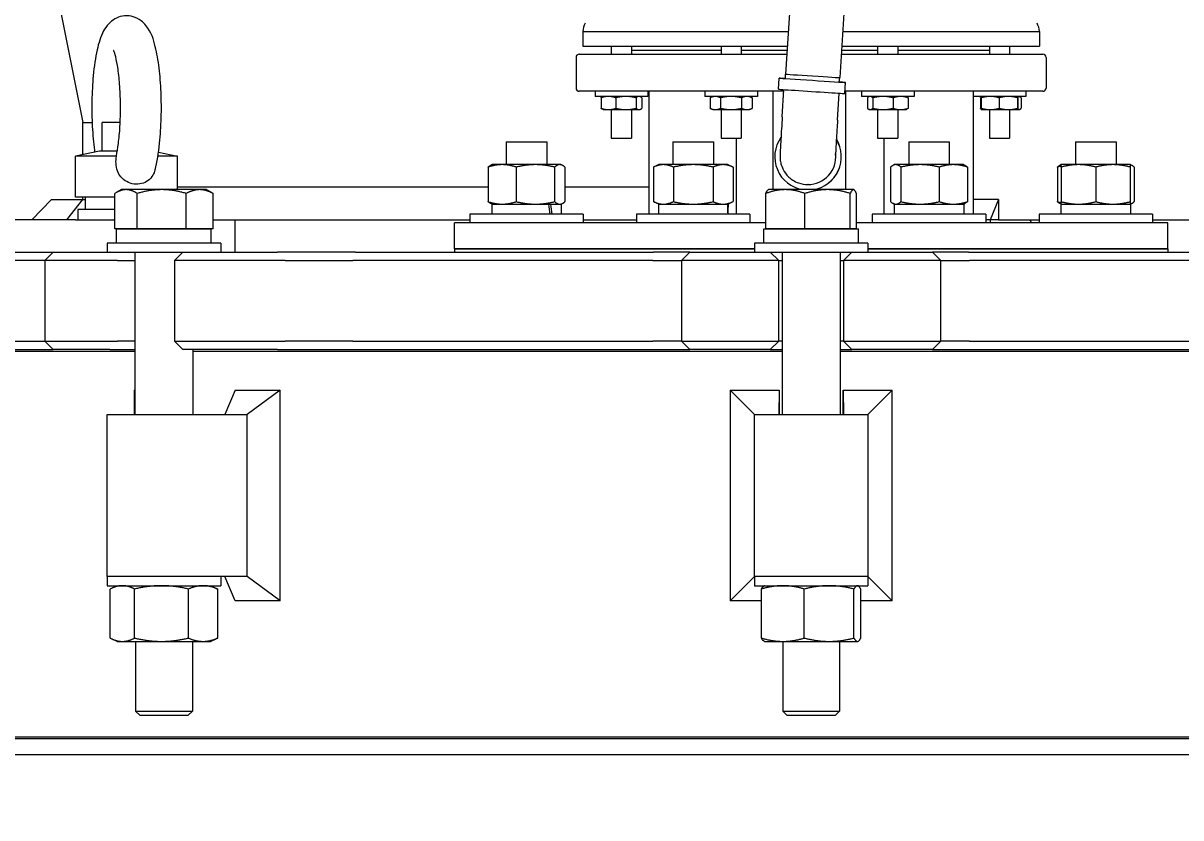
# Model space of a CAD drawing. Header units: inches. Extents: x 19 to 503, y 7 to 322.
# Drawn here: x 84.17 to 102.02, y 133.48 to 145.73 of the extents above; entities that cross this region are included whole.
import ezdxf

# ---------------------------------------------------------------- set-up
doc = ezdxf.new("R2010")
doc.units = ezdxf.units.IN
doc.header["$LTSCALE"] = 15
doc.header["$MEASUREMENT"] = 0
doc.layers.add('Dimension (ANSI)', color=7, linetype='Continuous', lineweight=25)
doc.layers.add('Visible (ANSI)', color=7, linetype='Continuous', lineweight=50)
doc.styles.add('MEMCOR Medium', font='arial.ttf')
doc.dimstyles.new('Default (ANSI)', dxfattribs={"dimscale": 15, "dimtxt": 0.15, "dimasz": 0.098425, "dimexe": 0.125, "dimexo": 0.0625, "dimgap": 0.031496, "dimtad": 0, "dimtih": 1, "dimtoh": 1, "dimdec": 4, "dimrnd": 1e-08, "dimzin": 3, "dimdsep": 46, "dimlunit": 5, "dimtxsty": 'MEMCOR Medium', "dimcen": 0.09, "dimdle": 0.393701, "dimclrd": 256, "dimclre": 256, "dimclrt": 256, "dimadec": 0, "dimazin": 1, "dimtfac": 0.8, "dimtofl": 0, "dimtmove": 0, "dimatfit": 3, "dimfxl": 1, "dimfrac": 1, "dimtolj": 1, "dimtzin": 4, "dimlwd": -1, "dimlwe": -1, "dimarcsym": 0})

# ---------------------------------------------------------------- blocks, each defined once
blk = doc.blocks.new('*D20')
at = {"layer": 'Defpoints', "color": 0, "transparency": 16777216}
for p in [(72.82, 140.83), (119.816, 140.83), (119.816, 130.437)]:
    blk.add_point(p, dxfattribs=at)
at = {"layer": 'Dimension (ANSI)', "transparency": 16777216}
for p, q in [((72.82, 139.893), (72.82, 128.562)), ((119.816, 139.893), (119.816, 128.562)), ((74.297, 130.437), (118.339, 130.437)), ((119.816, 130.437), (121.292, 130.437))]:
    blk.add_line(p, q, dxfattribs=at)
for points in [[(74.297, 130.683), (74.297, 130.191), (72.82, 130.437)], [(118.339, 130.683), (118.339, 130.191), (119.816, 130.437)]]:
    blk.add_solid(points, dxfattribs=at)
at = {"layer": 'Dimension (ANSI)', "transparency": 16777216, "char_height": 2.25, "attachment_point": 5, "style": 'MEMCOR Medium'}
for s, insert in [('\\A1; 47 in', (130.291, 132.035)), ('\\A1;[1193.7 mm]', (130.291, 128.522))]:
    blk.add_mtext(s, dxfattribs=dict(at, insert=insert))
blk = doc.blocks.new('*D21')
at = {"layer": 'Defpoints', "color": 0, "transparency": 16777216}
for p in [(31.906, 150.965), (95.743, 150.965), (76.012, 46.193)]:
    blk.add_point(p, dxfattribs=at)
at = {"layer": 'Dimension (ANSI)', "transparency": 16777216}
for p, q in [((94.806, 150.965), (30.031, 150.965)), ((31.906, 149.489), (31.906, 114.528)), ((31.906, 47.67), (31.906, 106.077)), ((75.074, 46.193), (30.031, 46.193))]:
    blk.add_line(p, q, dxfattribs=at)
for points in [[(31.66, 149.489), (32.152, 149.489), (31.906, 150.965)], [(31.66, 47.67), (32.152, 47.67), (31.906, 46.193)]]:
    blk.add_solid(points, dxfattribs=at)
at = {"layer": 'Dimension (ANSI)', "transparency": 16777216, "char_height": 2.25, "attachment_point": 5, "style": 'MEMCOR Medium'}
for s, insert in [('\\A1; 104{\\H0.8x;\\S3#4;} in', (31.906, 112.614)), ('\\A1;[2661.2 mm]', (31.906, 108.388))]:
    blk.add_mtext(s, dxfattribs=dict(at, insert=insert))

msp = doc.modelspace()

# ---------------------------------------------------------------- linework, layer by layer
at = {"layer": 'Visible (ANSI)', "linetype": 'Continuous', "lineweight": 18}
for p, q in [((96.1085, 147.838651), (95.923205, 144.943788)), ((96.944093, 147.785166), (96.758798, 144.890303)), ((84.586078, 146.700384), (85.087491, 144.200384)), ((92.798048, 145.603582), (95.965437, 145.603582)), ((92.798048, 145.603582), (92.798048, 145.375384)), ((96.804454, 145.603582), (99.838048, 145.603582)), ((99.838048, 145.603582), (99.838048, 145.375384)), ((92.798048, 145.375384), (95.95083, 145.375384)), ((93.236533, 145.375384), (93.236533, 145.250384)), ((93.549033, 145.375384), (93.549033, 145.250384)), ((93.549033, 145.314563), (94.929041, 145.314563)), ((94.929041, 145.375384), (94.929041, 145.250384)), ((95.241541, 145.375384), (95.241541, 145.250384)), ((95.241541, 145.314563), (95.946937, 145.314563)), ((96.785954, 145.314563), (97.343682, 145.314563)), ((96.789847, 145.375384), (99.838048, 145.375384)), ((97.343682, 145.375384), (97.343682, 145.250384)), ((97.656182, 145.375384), (97.656182, 145.250384)), ((97.656182, 145.314563), (99.065991, 145.314563)), ((99.065991, 145.375384), (99.065991, 145.250384)), ((99.378491, 145.375384), (99.378491, 145.250384)), ((92.693048, 145.200384), (92.693048, 144.730384)), ((92.743048, 145.250384), (95.942829, 145.250384)), ((96.781846, 145.250384), (99.893048, 145.250384)), ((99.943048, 145.200384), (99.943048, 144.730384)), ((95.920978, 144.875681), (95.923205, 144.943788)), ((95.814184, 144.711301), (95.825099, 144.881818)), ((96.752323, 144.822468), (96.758798, 144.890303)), ((96.837288, 144.645814), (96.848202, 144.816331)), ((95.897813, 144.680384), (92.743048, 144.680384)), ((92.986783, 144.680384), (92.986783, 144.600384)), ((93.798783, 144.600384), (92.986783, 144.600384)), ((93.111283, 144.600384), (93.100659, 144.59543)), ((93.674283, 144.600384), (93.684908, 144.59543)), ((93.798783, 144.680384), (93.798783, 144.600384)), ((93.818048, 144.680384), (93.818048, 142.784384)), ((94.679291, 144.680384), (94.679291, 144.600384)), ((95.491291, 144.600384), (94.679291, 144.600384)), ((94.803791, 144.600384), (94.76186, 144.580831)), ((95.366791, 144.600384), (95.408722, 144.580831)), ((95.491291, 144.680384), (95.491291, 144.600384)), ((95.72901, 144.680384), (95.72901, 143.164013)), ((95.872635, 144.287015), (95.899433, 144.705686)), ((96.725221, 144.232443), (96.752019, 144.651113)), ((99.893048, 144.680384), (96.8395, 144.680384)), ((96.848968, 144.680384), (96.848968, 143.164013)), ((97.093932, 144.680384), (97.093932, 144.600384)), ((97.905932, 144.600384), (97.093932, 144.600384)), ((97.218432, 144.600384), (97.209171, 144.596065)), ((97.781432, 144.600384), (97.790693, 144.596065)), ((97.905932, 144.680384), (97.905932, 144.600384)), ((98.816241, 144.680384), (98.816241, 144.600384)), ((99.628241, 144.600384), (98.816241, 144.600384)), ((98.818048, 144.600384), (98.818048, 142.784384)), ((98.940741, 144.600384), (98.94073, 144.600379)), ((99.503741, 144.600384), (99.503752, 144.600379)), ((99.524813, 144.600384), (99.535438, 144.59543)), ((99.628241, 144.680384), (99.628241, 144.600384)), ((93.078088, 144.580077), (93.078088, 144.417691)), ((93.305918, 144.580077), (93.305918, 144.417691)), ((93.620612, 144.580077), (93.620612, 144.417691)), ((93.707478, 144.580077), (93.707478, 144.417691)), ((94.760256, 144.580077), (94.760256, 144.417691)), ((94.803791, 144.397384), (94.76186, 144.416937)), ((94.920317, 144.580077), (94.920317, 144.417691)), ((95.245353, 144.580077), (95.245353, 144.417691)), ((95.366791, 144.397384), (95.408722, 144.416937)), ((95.410327, 144.580077), (95.410327, 144.417691)), ((97.186706, 144.580077), (97.186706, 144.417691)), ((97.268091, 144.580077), (97.268091, 144.417691)), ((97.581318, 144.580077), (97.581318, 144.417691)), ((97.813158, 144.580077), (97.813158, 144.417691)), ((98.928619, 144.580077), (98.928619, 144.417691)), ((98.939333, 144.580077), (98.939333, 144.417691)), ((99.219404, 144.580077), (99.219404, 144.417691)), ((99.502312, 144.580077), (99.502312, 144.417691)), ((99.505149, 144.580077), (99.505149, 144.417691)), ((99.558008, 144.580077), (99.558008, 144.417691)), ((93.111283, 144.397384), (93.100659, 144.402338)), ((93.111283, 144.397384), (93.192003, 144.397384)), ((93.192003, 144.397384), (93.463265, 144.397384)), ((93.236533, 144.397384), (93.236533, 143.959524)), ((93.463265, 144.397384), (93.664045, 144.397384)), ((93.549033, 144.397384), (93.549033, 143.959524)), ((93.664045, 144.397384), (93.674283, 144.397384)), ((93.674283, 144.397384), (93.684908, 144.402338)), ((94.803791, 144.397384), (94.840286, 144.397384)), ((94.840286, 144.397384), (95.082835, 144.397384)), ((94.929041, 144.397384), (94.929041, 143.959524)), ((95.082835, 144.397384), (95.32784, 144.397384)), ((95.241541, 144.397384), (95.241541, 143.959524)), ((95.32784, 144.397384), (95.366791, 144.397384)), ((97.218432, 144.397384), (97.209171, 144.401703)), ((97.218432, 144.397384), (97.227398, 144.397384)), ((97.227398, 144.397384), (97.424704, 144.397384)), ((97.343682, 144.397384), (97.343682, 143.959524)), ((97.424704, 144.397384), (97.697238, 144.397384)), ((97.656182, 144.397384), (97.656182, 143.959524)), ((97.697238, 144.397384), (97.781432, 144.397384)), ((97.781432, 144.397384), (97.790693, 144.401703)), ((98.940741, 144.397384), (98.94073, 144.397389)), ((98.940741, 144.397384), (99.079369, 144.397384)), ((99.065991, 144.397384), (99.065991, 143.959524)), ((99.079369, 144.397384), (99.360858, 144.397384)), ((99.360858, 144.397384), (99.50373, 144.397384)), ((99.378491, 144.397384), (99.378491, 143.959524)), ((99.50373, 144.397384), (99.503741, 144.397384)), ((99.503741, 144.397384), (99.503752, 144.397389)), ((99.503741, 144.397384), (99.514575, 144.397384)), ((99.514575, 144.397384), (99.524813, 144.397384)), ((99.524813, 144.397384), (99.535438, 144.402338)), ((85.087491, 144.200384), (85.231725, 144.200384)), ((85.087491, 143.702015), (85.087491, 144.200384)), ((85.664493, 144.200384), (85.388348, 144.200384)), ((85.388348, 143.757389), (85.388348, 144.200384)), ((91.617173, 143.900384), (92.242173, 143.900384)), ((91.617173, 143.900384), (91.617173, 143.549384)), ((92.242173, 143.900384), (92.242173, 143.549384)), ((93.236533, 143.959524), (93.549033, 143.959524)), ((94.187848, 143.900384), (94.812848, 143.900384)), ((94.187848, 143.900384), (94.187848, 143.549384)), ((94.812848, 143.900384), (94.812848, 143.549384)), ((94.929041, 143.959524), (95.241541, 143.959524)), ((95.160454, 143.959524), (95.160454, 142.784384)), ((97.343682, 143.959524), (97.656182, 143.959524)), ((97.436794, 143.959524), (97.436794, 142.784384)), ((97.823308, 143.900384), (98.448308, 143.900384)), ((97.823308, 143.900384), (97.823308, 143.549384)), ((98.448308, 143.900384), (98.448308, 143.549384)), ((99.065991, 143.959524), (99.378491, 143.959524)), ((100.393948, 143.900384), (101.018948, 143.900384)), ((100.393948, 143.900384), (100.393948, 143.549384)), ((101.018948, 143.900384), (101.018948, 143.549384)), ((85.348005, 143.757389), (84.975947, 143.678305)), ((85.61996, 143.757389), (85.348005, 143.757389)), ((86.255069, 143.741154), (86.55075, 143.678305)), ((85.605921, 143.678305), (84.975947, 143.678305)), ((84.975947, 143.048384), (84.975947, 143.678305)), ((86.55075, 143.678305), (86.245439, 143.678305)), ((86.55075, 143.164013), (86.55075, 143.678305)), ((91.398673, 143.549384), (91.379941, 143.540649)), ((91.554199, 143.549384), (91.398673, 143.549384)), ((92.067106, 143.549384), (91.554199, 143.549384)), ((92.442579, 143.549384), (92.067106, 143.549384)), ((92.460673, 143.549384), (92.442579, 143.549384)), ((92.460673, 143.549384), (92.479404, 143.540649)), ((93.969348, 143.549384), (93.887202, 143.511079)), ((94.040489, 143.549384), (93.969348, 143.549384)), ((94.500348, 143.549384), (94.040489, 143.549384)), ((94.960208, 143.549384), (94.500348, 143.549384)), ((95.031348, 143.549384), (94.960208, 143.549384)), ((95.031348, 143.549384), (95.113494, 143.511079)), ((97.604808, 143.549384), (97.586076, 143.540649)), ((97.622901, 143.549384), (97.604808, 143.549384)), ((97.998375, 143.549384), (97.622901, 143.549384)), ((98.511281, 143.549384), (97.998375, 143.549384)), ((98.666808, 143.549384), (98.511281, 143.549384)), ((98.666808, 143.549384), (98.685539, 143.540649)), ((100.175424, 143.549384), (100.156692, 143.540649)), ((100.175448, 143.549384), (100.175424, 143.549384)), ((100.440948, 143.549384), (100.175448, 143.549384)), ((100.971948, 143.549384), (100.440948, 143.549384)), ((101.237448, 143.549384), (100.971948, 143.549384)), ((101.237448, 143.549373), (101.256155, 143.540649)), ((91.337419, 143.511079), (91.337419, 142.978689)), ((91.770979, 143.511079), (91.770979, 142.978689)), ((92.363232, 143.511079), (92.363232, 142.978689)), ((92.521926, 143.511079), (92.521926, 142.978689)), ((93.887202, 143.511079), (93.887202, 142.978689)), ((94.193775, 143.511079), (94.193775, 142.978689)), ((94.806921, 143.511079), (94.806921, 142.978689)), ((95.113494, 143.511079), (95.113494, 142.978689)), ((97.543554, 143.511079), (97.543554, 142.978689)), ((97.702248, 143.511079), (97.702248, 142.978689)), ((98.294501, 143.511079), (98.294501, 142.978689)), ((98.728061, 143.511079), (98.728061, 142.978689)), ((100.11417, 143.511079), (100.11417, 142.978689)), ((100.175448, 143.511079), (100.175448, 142.978689)), ((100.706448, 143.511079), (100.706448, 142.978689)), ((101.237448, 143.511079), (101.237448, 142.978689)), ((101.298677, 143.511079), (101.298677, 142.978689)), ((85.683579, 143.164013), (85.603343, 143.117688)), ((85.755071, 143.164013), (85.683579, 143.164013)), ((86.30523, 143.164013), (85.755071, 143.164013)), ((86.889738, 143.164013), (86.30523, 143.164013)), ((91.337419, 143.200384), (86.55075, 143.200384)), ((86.995579, 143.164013), (86.889738, 143.164013)), ((86.995579, 143.164013), (87.075816, 143.117688)), ((93.818048, 143.200384), (92.521926, 143.200384)), ((95.662048, 143.164013), (95.656706, 143.160929)), ((95.920637, 143.164013), (95.662048, 143.164013)), ((96.571338, 143.164013), (95.920637, 143.164013)), ((96.270021, 143.243219), (96.266358, 143.243219)), ((96.96875, 143.164013), (96.571338, 143.164013)), ((96.974048, 143.164013), (96.96875, 143.164013)), ((96.974048, 143.164013), (96.97939, 143.160929)), ((84.299985, 142.700384), (84.606135, 143.012884)), ((84.606135, 143.012884), (85.087491, 143.012884)), ((84.844017, 142.700384), (85.087491, 143.012884)), ((85.583135, 143.048384), (84.975947, 143.048384)), ((85.087491, 143.012884), (85.087491, 143.048384)), ((85.087491, 143.012884), (85.130848, 143.012884)), ((85.130848, 142.860384), (85.130848, 143.048384)), ((85.583135, 142.560013), (85.583135, 143.105422)), ((85.927008, 142.560013), (85.927008, 143.105422)), ((86.683453, 142.560013), (86.683453, 143.105422)), ((87.096024, 142.560013), (87.096024, 143.105422)), ((93.969348, 142.940384), (93.887202, 142.978689)), ((95.031348, 142.940384), (95.113494, 142.978689)), ((95.619306, 142.560013), (95.619306, 143.105422)), ((96.221967, 142.560013), (96.221967, 143.105422)), ((96.920709, 142.560013), (96.920709, 143.105422)), ((97.01679, 142.560013), (97.01679, 143.105422)), ((99.205873, 143.012884), (98.818048, 143.012884)), ((99.205873, 143.012884), (99.076629, 142.700384)), ((99.205873, 143.012884), (99.205873, 142.700384)), ((85.583135, 142.860384), (85.013348, 142.860384)), ((85.013348, 142.860384), (85.013348, 142.700384)), ((91.398673, 142.940384), (91.379941, 142.949119)), ((91.393173, 142.940384), (92.274338, 142.940384)), ((91.393173, 142.940384), (91.393173, 142.784384)), ((92.274338, 142.940384), (92.299442, 142.940384)), ((92.299442, 142.940384), (92.303332, 142.940384)), ((92.303332, 142.940384), (92.466173, 142.940384)), ((92.460673, 142.940384), (92.479404, 142.949119)), ((92.466173, 142.940384), (92.466173, 142.784384)), ((93.963848, 142.940384), (95.034785, 142.940384)), ((93.963848, 142.940384), (93.963848, 142.784384)), ((95.034785, 142.940384), (95.036788, 142.940384)), ((95.036788, 142.940384), (95.036848, 142.940384)), ((95.036848, 142.940384), (95.036848, 142.894974)), ((97.604808, 142.940384), (97.586076, 142.949119)), ((97.599308, 142.940384), (98.672308, 142.940384)), ((97.599308, 142.940384), (97.599308, 142.784384)), ((98.666808, 142.940384), (98.685539, 142.949119)), ((98.672308, 142.940384), (98.672308, 142.784384)), ((100.175424, 142.940384), (100.156692, 142.949119)), ((100.169948, 142.940384), (101.242948, 142.940384)), ((100.169948, 142.940384), (100.169948, 142.784384)), ((101.237448, 142.940396), (101.256155, 142.949119)), ((101.242948, 142.940384), (101.242948, 142.784384)), ((84.974482, 142.700384), (83.871375, 142.700384)), ((84.974482, 142.700384), (85.564605, 142.700384)), ((85.583135, 142.700384), (85.564605, 142.700384)), ((87.096024, 142.700384), (87.433843, 142.700384)), ((87.433843, 142.700384), (91.054673, 142.700384)), ((87.433843, 142.700384), (87.433843, 142.200384)), ((91.054673, 142.650384), (90.818048, 142.650384)), ((90.818048, 142.250384), (90.818048, 142.650384)), ((92.804673, 142.784384), (91.054673, 142.784384)), ((91.054673, 142.784384), (91.054673, 142.650384)), ((91.441857, 142.650384), (91.054673, 142.650384)), ((93.773952, 142.650384), (91.441857, 142.650384)), ((92.804673, 142.784384), (92.804673, 142.650384)), ((92.804673, 142.700384), (93.625348, 142.700384)), ((95.375348, 142.784384), (93.625348, 142.784384)), ((93.625348, 142.784384), (93.625348, 142.650384)), ((94.669055, 142.650384), (93.773952, 142.650384)), ((95.619306, 142.650384), (94.669055, 142.650384)), ((95.375348, 142.784384), (95.375348, 142.650384)), ((97.967113, 142.650384), (97.01679, 142.650384)), ((99.010808, 142.784384), (97.260808, 142.784384)), ((97.260808, 142.784384), (97.260808, 142.650384)), ((98.86221, 142.650384), (97.967113, 142.650384)), ((101.194274, 142.650384), (98.86221, 142.650384)), ((99.010808, 142.784384), (99.010808, 142.650384)), ((99.076629, 142.700384), (99.010808, 142.700384)), ((99.076629, 142.700384), (99.010808, 142.700384)), ((99.205873, 142.700384), (99.076629, 142.700384)), ((99.076629, 142.700384), (99.076629, 142.650384)), ((99.205873, 142.700384), (99.076629, 142.700384)), ((99.205873, 142.700384), (99.831448, 142.700384)), ((99.714578, 142.650384), (99.693899, 142.700384)), ((101.581448, 142.784384), (99.831448, 142.784384)), ((99.831448, 142.784384), (99.831448, 142.650384)), ((101.581448, 142.650384), (101.194274, 142.650384)), ((101.581448, 142.784384), (101.581448, 142.650384)), ((101.581448, 142.700384), (102.218893, 142.700384)), ((101.818048, 142.650384), (101.581448, 142.650384)), ((101.818048, 142.250384), (101.818048, 142.650384)), ((85.755071, 142.560013), (85.583135, 142.560013)), ((85.610079, 142.560009), (87.069079, 142.560009)), ((85.610079, 142.341009), (85.610079, 142.560009)), ((85.683579, 142.560013), (85.683579, 142.560009)), ((85.927008, 142.560013), (85.755071, 142.560013)), ((86.30523, 142.560013), (85.927008, 142.560013)), ((86.683453, 142.560013), (86.30523, 142.560013)), ((86.889738, 142.560013), (86.683453, 142.560013)), ((87.096024, 142.560013), (86.889738, 142.560013)), ((86.995579, 142.560013), (86.995579, 142.560009)), ((87.069079, 142.341009), (87.069079, 142.560009)), ((95.588548, 142.560009), (97.047548, 142.560009)), ((95.588548, 142.341009), (95.588548, 142.560009)), ((95.920637, 142.560013), (95.619306, 142.560013)), ((95.662048, 142.560013), (95.662048, 142.560009)), ((96.221967, 142.560013), (95.920637, 142.560013)), ((96.571338, 142.560013), (96.221967, 142.560013)), ((96.920709, 142.560013), (96.571338, 142.560013)), ((96.96875, 142.560013), (96.920709, 142.560013)), ((97.01679, 142.560013), (96.96875, 142.560013)), ((96.974048, 142.560013), (96.974048, 142.560009)), ((97.047548, 142.341009), (97.047548, 142.560009)), ((87.214579, 142.341009), (85.464579, 142.341009)), ((85.464579, 142.341009), (85.464579, 142.200384)), ((87.214579, 142.341009), (87.214579, 142.200384)), ((97.193048, 142.341009), (95.443048, 142.341009)), ((95.443048, 142.341009), (95.443048, 142.200384)), ((97.193048, 142.341009), (97.193048, 142.200384)), ((81.232624, 142.200384), (84.633649, 142.200384)), ((84.633649, 142.200384), (84.503649, 142.070384)), ((84.633649, 142.200384), (85.092257, 142.200384)), ((85.092257, 142.200384), (85.343683, 142.200384)), ((85.343683, 142.200384), (85.507272, 142.200384)), ((85.508503, 142.200384), (85.507272, 142.200384)), ((85.508503, 142.200384), (86.630609, 142.200384)), ((85.892079, 142.200384), (85.892079, 139.700384)), ((86.630609, 142.200384), (86.500609, 142.070384)), ((86.630609, 142.200384), (86.702002, 142.200384)), ((86.702002, 142.200384), (86.962742, 142.200384)), ((86.962742, 142.200384), (88.089429, 142.200384)), ((88.519249, 142.200384), (88.089429, 142.200384)), ((89.293935, 142.200384), (88.519249, 142.200384)), ((89.293935, 142.200384), (93.889639, 142.200384)), ((95.443048, 142.250384), (90.818048, 142.250384)), ((90.818048, 142.250384), (95.443048, 142.250384)), ((90.818048, 142.250384), (90.818048, 142.200384)), ((94.448048, 142.200384), (93.889639, 142.200384)), ((94.318048, 142.070384), (94.448048, 142.200384)), ((94.448048, 142.200384), (95.280007, 142.200384)), ((95.280007, 142.200384), (95.564238, 142.200384)), ((95.564238, 142.200384), (95.688048, 142.200384)), ((95.818048, 142.070384), (95.688048, 142.200384)), ((95.688048, 142.200384), (96.948048, 142.200384)), ((95.870548, 142.200384), (95.870548, 139.700384)), ((96.765548, 142.200384), (96.765548, 139.700384)), ((96.818048, 142.070384), (96.948048, 142.200384)), ((96.948048, 142.200384), (97.071859, 142.200384)), ((97.071859, 142.200384), (97.356089, 142.200384)), ((101.818048, 142.250384), (97.193048, 142.250384)), ((97.193048, 142.250384), (101.818048, 142.250384)), ((97.356089, 142.200384), (98.188048, 142.200384)), ((98.746457, 142.200384), (98.188048, 142.200384)), ((98.318048, 142.070384), (98.188048, 142.200384)), ((98.746457, 142.200384), (103.342162, 142.200384)), ((101.818048, 142.250384), (101.818048, 142.200384)), ((84.503649, 142.070384), (81.140855, 142.070384)), ((85.030785, 142.070384), (84.503649, 142.070384)), ((84.503649, 142.070384), (84.503649, 140.830384)), ((85.283587, 142.070384), (85.030785, 142.070384)), ((85.624398, 142.070384), (85.283587, 142.070384)), ((85.624398, 142.070384), (85.892079, 142.070384)), ((86.649344, 142.070384), (86.500609, 142.070384)), ((86.500609, 142.070384), (86.500609, 140.830384)), ((86.911513, 142.070384), (86.649344, 142.070384)), ((88.206555, 142.070384), (86.911513, 142.070384)), ((88.206555, 142.070384), (88.636375, 142.070384)), ((88.636375, 142.070384), (89.251205, 142.070384)), ((93.874866, 142.070384), (89.251205, 142.070384)), ((93.874866, 142.070384), (94.318048, 142.070384)), ((95.274323, 142.070384), (94.318048, 142.070384)), ((94.318048, 142.070384), (94.318048, 140.830384)), ((95.56011, 142.070384), (95.274323, 142.070384)), ((95.818048, 142.070384), (95.56011, 142.070384)), ((95.818048, 142.070384), (95.870548, 142.070384)), ((95.818048, 140.830384), (95.818048, 142.070384)), ((96.765548, 142.070384), (96.818048, 142.070384)), ((97.075986, 142.070384), (96.818048, 142.070384)), ((96.818048, 142.070384), (96.818048, 140.830384)), ((97.361774, 142.070384), (97.075986, 142.070384)), ((98.318048, 142.070384), (97.361774, 142.070384)), ((98.318048, 142.070384), (98.76123, 142.070384)), ((98.318048, 140.830384), (98.318048, 142.070384)), ((103.384892, 142.070384), (98.76123, 142.070384)), ((85.892079, 140.669134), (78.784968, 140.669134)), ((80.929905, 140.700384), (84.633649, 140.700384)), ((81.140855, 140.830384), (84.503649, 140.830384)), ((84.503649, 140.830384), (85.030785, 140.830384)), ((84.633649, 140.700384), (84.503649, 140.830384)), ((85.092257, 140.700384), (84.633649, 140.700384)), ((85.030785, 140.830384), (85.283587, 140.830384)), ((85.343683, 140.700384), (85.092257, 140.700384)), ((85.283587, 140.830384), (85.624398, 140.830384)), ((85.507272, 140.700384), (85.343683, 140.700384)), ((85.507272, 140.700384), (85.892079, 140.700384)), ((85.892079, 140.830384), (85.624398, 140.830384)), ((86.500609, 140.830384), (86.649344, 140.830384)), ((86.630609, 140.700384), (86.500609, 140.830384)), ((86.702002, 140.700384), (86.630609, 140.700384)), ((86.649344, 140.830384), (86.911513, 140.830384)), ((86.962742, 140.700384), (86.702002, 140.700384)), ((86.787079, 140.700384), (86.787079, 139.700384)), ((95.870548, 140.669134), (86.787079, 140.669134)), ((86.911513, 140.830384), (88.206555, 140.830384)), ((88.089429, 140.700384), (86.962742, 140.700384)), ((88.089429, 140.700384), (88.519249, 140.700384)), ((88.636375, 140.830384), (88.206555, 140.830384)), ((88.519249, 140.700384), (88.948493, 140.700384)), ((89.251205, 140.830384), (88.636375, 140.830384)), ((88.948493, 140.700384), (94.209385, 140.700384)), ((89.251205, 140.830384), (93.874866, 140.830384)), ((94.318048, 140.830384), (93.874866, 140.830384)), ((94.209385, 140.700384), (94.448048, 140.700384)), ((94.318048, 140.830384), (95.274323, 140.830384)), ((94.318048, 140.830384), (94.448048, 140.700384)), ((95.280007, 140.700384), (94.448048, 140.700384)), ((95.274323, 140.830384), (95.56011, 140.830384)), ((95.564238, 140.700384), (95.280007, 140.700384)), ((95.56011, 140.830384), (95.818048, 140.830384)), ((95.688048, 140.700384), (95.564238, 140.700384)), ((95.818048, 140.830384), (95.688048, 140.700384)), ((95.688048, 140.700384), (95.870548, 140.700384)), ((95.870548, 140.830384), (95.818048, 140.830384)), ((96.818048, 140.830384), (96.765548, 140.830384)), ((96.765548, 140.700384), (96.948048, 140.700384)), ((105.849017, 140.669134), (96.765548, 140.669134)), ((96.818048, 140.830384), (97.075986, 140.830384)), ((96.818048, 140.830384), (96.948048, 140.700384)), ((97.071859, 140.700384), (96.948048, 140.700384)), ((97.356089, 140.700384), (97.071859, 140.700384)), ((97.075986, 140.830384), (97.361774, 140.830384)), ((98.188048, 140.700384), (97.356089, 140.700384)), ((97.361774, 140.830384), (98.318048, 140.830384)), ((98.318048, 140.830384), (98.188048, 140.700384)), ((98.188048, 140.700384), (98.426712, 140.700384)), ((98.76123, 140.830384), (98.318048, 140.830384)), ((98.426712, 140.700384), (103.687603, 140.700384)), ((98.76123, 140.830384), (103.384892, 140.830384)), ((85.879803, 140.075176), (85.879803, 139.700384)), ((85.879803, 140.075176), (85.892079, 140.075176)), ((85.879803, 140.075176), (85.892079, 140.047602)), ((87.435253, 140.075176), (87.280383, 139.700384)), ((87.435253, 140.075176), (88.13185, 140.075176)), ((88.13185, 140.075176), (87.623363, 139.700384)), ((88.13185, 136.825592), (88.13185, 140.075176)), ((95.068256, 140.075176), (95.068256, 136.825592)), ((95.068256, 140.075176), (95.826616, 140.075176)), ((95.068256, 140.075176), (95.443048, 139.700384)), ((95.826616, 140.075176), (95.818048, 139.700384)), ((95.826616, 140.075176), (95.826616, 139.700384)), ((96.80948, 140.075176), (96.818048, 139.700384)), ((96.80948, 139.700384), (96.80948, 140.075176)), ((96.80948, 140.075176), (97.56784, 140.075176)), ((97.56784, 140.075176), (97.193048, 139.700384)), ((97.56784, 136.825592), (97.56784, 140.075176)), ((85.464579, 139.700384), (87.127927, 139.700384)), ((85.464579, 137.200384), (85.464579, 139.700384)), ((87.127927, 139.700384), (87.623363, 139.700384)), ((87.623363, 137.200384), (87.623363, 139.700384)), ((95.443048, 139.700384), (97.193048, 139.700384)), ((95.443048, 137.200384), (95.443048, 139.700384)), ((97.193048, 139.700384), (97.193048, 137.200384)), ((87.127927, 137.200384), (85.464579, 137.200384)), ((87.127927, 137.200384), (85.464579, 137.200384)), ((85.464579, 137.200384), (85.464579, 137.059759)), ((87.623363, 137.200384), (87.127927, 137.200384)), ((87.214579, 137.200384), (87.214579, 137.059759)), ((87.435253, 136.825592), (87.280383, 137.200384)), ((88.13185, 136.825592), (87.623363, 137.200384)), ((95.068256, 136.825592), (95.443048, 137.200384)), ((97.193048, 137.200384), (95.443048, 137.200384)), ((97.193048, 137.200384), (95.443048, 137.200384)), ((95.443048, 137.200384), (95.443048, 137.059759)), ((97.193048, 137.200384), (97.193048, 137.059759)), ((97.56784, 136.825592), (97.193048, 137.200384)), ((85.464579, 137.059759), (87.214579, 137.059759)), ((85.510488, 136.252626), (85.510488, 137.007892)), ((85.620579, 137.059759), (85.532637, 137.018751)), ((85.887386, 136.252626), (85.887386, 137.007892)), ((86.716477, 136.252626), (86.716477, 137.007892)), ((87.058579, 137.059759), (87.146522, 137.018751)), ((87.16867, 136.252626), (87.16867, 137.007892)), ((95.443048, 137.059759), (97.193048, 137.059759)), ((95.552202, 136.252626), (95.552202, 137.007892)), ((95.599048, 137.059759), (95.593193, 137.057029)), ((96.21274, 136.252626), (96.21274, 137.007892)), ((96.978587, 136.252626), (96.978587, 137.007892)), ((97.037048, 137.059759), (97.042903, 137.057029)), ((97.083895, 136.252626), (97.083895, 137.007892)), ((88.13185, 136.825592), (87.435253, 136.825592)), ((95.552202, 136.825592), (95.068256, 136.825592)), ((97.56784, 136.825592), (97.083895, 136.825592)), ((85.620579, 136.200759), (85.532637, 136.241767)), ((85.620579, 136.200759), (85.698937, 136.200759)), ((85.698937, 136.200759), (86.301932, 136.200759)), ((85.902079, 136.200759), (85.902079, 135.126124)), ((86.301932, 136.200759), (86.942574, 136.200759)), ((86.777079, 136.200759), (86.777079, 135.126124)), ((86.942574, 136.200759), (87.058579, 136.200759)), ((87.058579, 136.200759), (87.146522, 136.241767)), ((95.599048, 136.200759), (95.593193, 136.203489)), ((95.599048, 136.200759), (95.882471, 136.200759)), ((95.880548, 136.200759), (95.880548, 135.126124)), ((95.882471, 136.200759), (96.595663, 136.200759)), ((96.595663, 136.200759), (97.031241, 136.200759)), ((96.755548, 136.200759), (96.755548, 135.126124)), ((97.031241, 136.200759), (97.037048, 136.200759)), ((97.037048, 136.200759), (97.042903, 136.203489)), ((85.902079, 135.126124), (86.777079, 135.126124)), ((85.97024, 135.060009), (85.902079, 135.126124)), ((86.708918, 135.060009), (86.777079, 135.126124)), ((95.880548, 135.126124), (96.755548, 135.126124)), ((95.948709, 135.060009), (95.880548, 135.126124)), ((96.687387, 135.060009), (96.755548, 135.126124)), ((86.708918, 135.060009), (85.97024, 135.060009)), ((96.687387, 135.060009), (95.948709, 135.060009)), ((74.819208, 134.731634), (117.81688, 134.731634)), ((117.785594, 134.700384), (74.850458, 134.700384)), ((117.064734, 134.450384), (75.567586, 134.450384))]:
    msp.add_line(p, q, dxfattribs=at)
for centre, radius, start, end in [((93.086561, 145.588384), 0.288913, 150.6582796, 176.9846737), ((99.549535, 145.588384), 0.288913, 3.0153263, 29.3417204), ((92.743048, 145.200384), 0.05, 90, 180), ((99.893048, 145.200384), 0.05, 0, 90), ((92.743048, 144.730384), 0.05, 180, 270), ((99.893048, 144.730384), 0.05, 270, 0)]:
    msp.add_arc(centre, radius, start, end, dxfattribs=at)
for centre, major_axis, ratio, start_param, end_param in [((96.341001, 144.917045), (0.417797, -0.026742), 0.00055745, 3.141594575, 6.283187228), ((96.336651, 144.849074), (-0.511552, 0.032743), 0.00055745, 5.660957765, 10.047005503), ((96.325736, 144.678557), (-0.511552, 0.032743), 0.00055745, 0.000001911, 3.141594565), ((96.270021, 143.670384), (0, -0.512598), 0.999961923, 4.091665319, 6.127151364), ((96.270021, 143.670384), (0, -0.512598), 0.999961923, 0.156033943, 2.120522755), ((96.271512, 143.670384), (0, -0.512598), 0.999961923, 0.156033943, 2.125583623), ((96.270021, 143.670384), (0, -0.427165), 0.999961923, 0, 1.675255531), ((91.929673, 142.673794), (0.385212, -3.042275), 0.122744215, 1.59161043, 1.642986136), ((91.929673, 142.894974), (0.385212, -3.042275), 0.122744215, 1.518901032, 1.570180813), ((94.500348, 142.673794), (0, -3.042643), 0.176326981, 1.607151026, 1.658526732), ((94.500348, 142.894974), (0, -3.042643), 0.176326981, 1.534441628, 1.585721408)]:
    msp.add_ellipse(centre, major_axis=major_axis, ratio=ratio, start_param=start_param, end_param=end_param, dxfattribs=at)
for points, knots in [([(86.201806, 143.46885), (86.233496, 143.589097), (86.256296, 143.728128), (86.285402, 144.005444), (86.293757, 144.137576), (86.300842, 144.402925), (86.299865, 144.535847), (86.28903, 144.794439), (86.279169, 144.919967), (86.250271, 145.157473), (86.231102, 145.268207), (86.176102, 145.485951), (86.151222, 145.583589), (86.042182, 145.718135), (86.019135, 145.742461), (85.950441, 145.795045), (85.898837, 145.823326), (85.791935, 145.845309), (85.743503, 145.845937), (85.654899, 145.829849), (85.615256, 145.813935), (85.542783, 145.772769), (85.512967, 145.746751), (85.452291, 145.682835), (85.428845, 145.645693), (85.359506, 145.517297), (85.332892, 145.425101), (85.282338, 145.199724), (85.262837, 145.065897), (85.237663, 144.795946), (85.230584, 144.663386), (85.225881, 144.39816), (85.228021, 144.265698), (85.241145, 144.009091), (85.25216, 143.885141), (85.268821, 143.761067), (85.270207, 143.751071), (85.271627, 143.741154)], [3.792118277, 3.792118277, 3.792118277, 3.792118277, 4.230264093, 4.230264093, 4.58004935, 4.58004935, 4.918323436, 4.918323436, 5.257688795, 5.257688795, 5.612091594, 5.612091594, 6.040579747, 6.040579747, 6.13084598, 6.13084598, 6.241964814, 6.241964814, 6.31958666, 6.31958666, 6.396621571, 6.396621571, 6.491398957, 6.491398957, 6.638783215, 6.638783215, 7.012758304, 7.012758304, 7.418752346, 7.418752346, 7.765809187, 7.765809187, 8.103670774, 8.103670774, 8.443949841, 8.443949841, 8.474011068, 8.474011068, 8.474011068, 8.474011068]), ([(85.606086, 143.685747), (85.617486, 143.738646), (85.628304, 143.802736), (85.647677, 143.95447), (85.655844, 144.044097), (85.667037, 144.237113), (85.669814, 144.340963), (85.669084, 144.549204), (85.665504, 144.653583), (85.652523, 144.849014), (85.643189, 144.94026), (85.621009, 145.095926), (85.608283, 145.161679), (85.584813, 145.254752), (85.573666, 145.286628), (85.564787, 145.307131), (85.563091, 145.310256), (85.563091, 145.310256)], [3.891122757, 3.891122757, 3.891122757, 3.891122757, 4.145487985, 4.145487985, 4.430922444, 4.430922444, 4.729865536, 4.729865536, 5.03219362, 5.03219362, 5.330063425, 5.330063425, 5.611272353, 5.611272353, 5.849465918, 5.849465918, 5.940427498, 5.940427498, 5.940427498, 5.940427498]), ([(95.872635, 144.287015), (95.868659, 144.224911), (95.864771, 144.162817), (95.857538, 144.044566), (95.854195, 143.988432), (95.848369, 143.887384), (95.845888, 143.842513), (95.842, 143.767707), (95.840599, 143.738223), (95.839311, 143.703484), (95.83898, 143.694217), (95.838839, 143.678194), (95.838826, 143.674698), (95.838905, 143.666659), (95.838968, 143.662501), (95.839409, 143.650671), (95.839642, 143.643483), (95.842027, 143.619181), (95.842698, 143.606751), (95.85327, 143.560142), (95.857478, 143.539535), (95.883143, 143.480271), (95.895272, 143.45423), (95.934579, 143.400335), (95.951907, 143.379304), (96.009998, 143.325662), (96.058716, 143.290566), (96.167734, 143.252273), (96.217439, 143.243219), (96.266358, 143.243219)], [3.141592654, 3.141592654, 3.141592654, 3.141592654, 3.455751919, 3.455751919, 3.769911184, 3.769911184, 4.08407045, 4.08407045, 4.398229715, 4.398229715, 4.555309348, 4.555309348, 4.594579256, 4.594579256, 4.626318037, 4.626318037, 4.658515483, 4.658515483, 4.682331735, 4.682331735, 4.694799081, 4.694799081, 4.701367041, 4.701367041, 4.7047651, 4.7047651, 4.70938504, 4.70938504, 4.71238898, 4.71238898, 4.71238898, 4.71238898]), ([(96.725221, 144.232443), (96.724246, 144.217222), (96.723277, 144.202001), (96.721343, 144.171462), (96.720379, 144.156144), (96.718472, 144.125702), (96.717531, 144.110577), (96.715687, 144.080802), (96.714786, 144.066149), (96.713016, 144.037227), (96.712149, 144.022957), (96.710442, 143.994698), (96.709603, 143.980715), (96.707971, 143.953311), (96.707178, 143.93989), (96.705651, 143.913862), (96.704918, 143.901246), (96.703505, 143.876756), (96.702827, 143.864879), (96.70152, 143.841764), (96.700892, 143.830536), (96.699699, 143.808968), (96.699135, 143.798627), (96.698082, 143.779043), (96.697592, 143.769786), (96.696699, 143.752611), (96.696294, 143.744657), (96.695546, 143.729658), (96.695204, 143.722629), (96.694595, 143.709704), (96.694328, 143.703809), (96.693875, 143.693373), (96.693689, 143.688811), (96.69332, 143.679118), (96.693195, 143.674845), (96.693158, 143.673207), (96.693156, 143.673059), (96.693156, 143.673059)], [3.141592654, 3.141592654, 3.141592654, 3.141592654, 3.219563493, 3.219563493, 3.298522836, 3.298522836, 3.377489189, 3.377489189, 3.455479203, 3.455479203, 3.533422274, 3.533422274, 3.612375505, 3.612375505, 3.691354203, 3.691354203, 3.769365753, 3.769365753, 3.847244914, 3.847244914, 3.92619024, 3.92619024, 4.005202569, 4.005202569, 4.083252302, 4.083252302, 4.158522517, 4.158522517, 4.234996449, 4.234996449, 4.311699428, 4.311699428, 4.387435793, 4.387435793, 4.503524432, 4.503524432, 4.526282438, 4.526282438, 4.526282438, 4.526282438]), ([(86.201809, 143.468849), (86.193628, 143.437795), (86.182503, 143.411123), (86.15058, 143.354772), (86.125995, 143.326391), (86.066061, 143.281371), (86.03159, 143.265437), (85.956811, 143.24738), (85.917185, 143.245487), (85.838418, 143.256054), (85.799992, 143.26836), (85.731018, 143.305821), (85.701017, 143.330047), (85.652817, 143.387417), (85.634934, 143.41903), (85.608863, 143.490558), (85.60202, 143.529486), (85.598334, 143.60549), (85.600759, 143.642229), (85.605921, 143.678305)], [0.541449898, 0.541449898, 0.541449898, 0.541449898, 0.810374255, 0.810374255, 1.202831513, 1.202831513, 1.595671209, 1.595671209, 1.990459955, 1.990459955, 2.38348301, 2.38348301, 2.760985396, 2.760985396, 3.119921201, 3.119921201, 3.506258591, 3.506258591, 3.861808851, 3.861808851, 3.861808851, 3.861808851])]:
    msp.add_open_spline(points, degree=3, knots=knots, dxfattribs=at)
for points, weights in [([(93.192003, 144.600384), (93.139135, 144.600384), (93.078088, 144.580077)], [1, 1.0379548493, 1]), ([(93.078088, 144.580077), (93.089976, 144.590448), (93.100659, 144.59543)], [1, 1.01903065952, 1.01897727532]), ([(93.305918, 144.580077), (93.244871, 144.600384), (93.192003, 144.600384)], [1, 1.0379548493, 1]), ([(93.463265, 144.600384), (93.39024, 144.600384), (93.305918, 144.580077)], [1, 1.0379548493, 1]), ([(93.620612, 144.580077), (93.53629, 144.600384), (93.463265, 144.600384)], [1, 1.0379548493, 1]), ([(93.664045, 144.600384), (93.643888, 144.600384), (93.620612, 144.580077)], [1, 1.0379548493, 1]), ([(93.707478, 144.580077), (93.684202, 144.600384), (93.664045, 144.600384)], [1, 1.0379548493, 1]), ([(94.840286, 144.600384), (94.803144, 144.600384), (94.760256, 144.580077)], [1, 1.0379548493, 1]), ([(94.920317, 144.580077), (94.877429, 144.600384), (94.840286, 144.600384)], [1, 1.0379548493, 1]), ([(95.082835, 144.600384), (95.00741, 144.600384), (94.920317, 144.580077)], [1, 1.0379548493, 1]), ([(95.245353, 144.580077), (95.15826, 144.600384), (95.082835, 144.600384)], [1, 1.0379548493, 1]), ([(95.32784, 144.600384), (95.289558, 144.600384), (95.245353, 144.580077)], [1, 1.0379548493, 1]), ([(95.410327, 144.580077), (95.366123, 144.600384), (95.32784, 144.600384)], [1, 1.0379548493, 1]), ([(97.227398, 144.600384), (97.208513, 144.600384), (97.186706, 144.580077)], [1, 1.0379548493, 1]), ([(97.268091, 144.580077), (97.246284, 144.600384), (97.227398, 144.600384)], [1, 1.0379548493, 1]), ([(97.424704, 144.600384), (97.35202, 144.600384), (97.268091, 144.580077)], [1, 1.0379548493, 1]), ([(97.581318, 144.580077), (97.497389, 144.600384), (97.424704, 144.600384)], [1, 1.0379548493, 1]), ([(97.697238, 144.600384), (97.643439, 144.600384), (97.581318, 144.580077)], [1, 1.0379548493, 1]), ([(97.813158, 144.580077), (97.751037, 144.600384), (97.697238, 144.600384)], [1, 1.0379548493, 1]), ([(97.790693, 144.596065), (97.8013, 144.591119), (97.813158, 144.580077)], [1.01888705873, 1.02028697131, 1]), ([(98.928619, 144.580077), (98.93432, 144.585052), (98.939695, 144.588757)], [1, 1.0090383393, 1.01377200719]), ([(98.939333, 144.580077), (98.940082, 144.600077), (98.94073, 144.600379)], [1, 1.03735902917, 1.00117293374]), ([(99.079369, 144.600384), (99.014378, 144.600384), (98.939333, 144.580077)], [1, 1.0379548493, 1]), ([(99.219404, 144.580077), (99.14436, 144.600384), (99.079369, 144.600384)], [1, 1.0379548493, 1]), ([(99.360858, 144.600384), (99.295209, 144.600384), (99.219404, 144.580077)], [1, 1.0379548493, 1]), ([(99.502312, 144.580077), (99.426507, 144.600384), (99.360858, 144.600384)], [1, 1.0379548493, 1]), ([(99.50373, 144.600384), (99.503072, 144.600384), (99.502312, 144.580077)], [1, 1.0379548493, 1]), ([(99.505149, 144.580077), (99.504389, 144.600384), (99.50373, 144.600384)], [1, 1.0379548493, 1]), ([(99.514575, 144.600384), (99.50935, 144.600384), (99.504073, 144.599111)], [1, 1.00957055719, 1.01431456038]), ([(99.558008, 144.580077), (99.534732, 144.600384), (99.514575, 144.600384)], [1, 1.0379548493, 1]), ([(93.078088, 144.417691), (93.139135, 144.397384), (93.192003, 144.397384)], [1, 1.0379548493, 1]), ([(93.100659, 144.402338), (93.089976, 144.40732), (93.078088, 144.417691)], [1.01897727532, 1.01903065952, 1]), ([(93.192003, 144.397384), (93.244871, 144.397384), (93.305918, 144.417691)], [1, 1.0379548493, 1]), ([(93.305918, 144.417691), (93.39024, 144.397384), (93.463265, 144.397384)], [1, 1.0379548493, 1]), ([(93.463265, 144.397384), (93.53629, 144.397384), (93.620612, 144.417691)], [1, 1.0379548493, 1]), ([(93.620612, 144.417691), (93.643888, 144.397384), (93.664045, 144.397384)], [1, 1.0379548493, 1]), ([(93.664045, 144.397384), (93.684202, 144.397384), (93.707478, 144.417691)], [1, 1.0379548493, 1]), ([(94.760256, 144.417691), (94.803144, 144.397384), (94.840286, 144.397384)], [1, 1.0379548493, 1]), ([(94.840286, 144.397384), (94.877429, 144.397384), (94.920317, 144.417691)], [1, 1.0379548493, 1]), ([(94.920317, 144.417691), (95.00741, 144.397384), (95.082835, 144.397384)], [1, 1.0379548493, 1]), ([(95.082835, 144.397384), (95.15826, 144.397384), (95.245353, 144.417691)], [1, 1.0379548493, 1]), ([(95.245353, 144.417691), (95.289558, 144.397384), (95.32784, 144.397384)], [1, 1.0379548493, 1]), ([(95.32784, 144.397384), (95.366123, 144.397384), (95.410327, 144.417691)], [1, 1.0379548493, 1]), ([(95.408722, 144.580831), (95.409523, 144.580458), (95.410327, 144.580077)], [1.00134783282, 1.00068632708, 1]), ([(95.410327, 144.417691), (95.409523, 144.41731), (95.408722, 144.416937)], [1, 1.00068632708, 1.00134783282]), ([(97.186706, 144.417691), (97.208513, 144.397384), (97.227398, 144.397384)], [1, 1.0379548493, 1]), ([(97.227398, 144.397384), (97.246284, 144.397384), (97.268091, 144.417691)], [1, 1.0379548493, 1]), ([(97.268091, 144.417691), (97.35202, 144.397384), (97.424704, 144.397384)], [1, 1.0379548493, 1]), ([(97.424704, 144.397384), (97.497389, 144.397384), (97.581318, 144.417691)], [1, 1.0379548493, 1]), ([(97.581318, 144.417691), (97.643439, 144.397384), (97.697238, 144.397384)], [1, 1.0379548493, 1]), ([(97.697238, 144.397384), (97.751037, 144.397384), (97.813158, 144.417691)], [1, 1.0379548493, 1]), ([(97.813158, 144.417691), (97.8013, 144.406649), (97.790693, 144.401703)], [1, 1.02028697131, 1.01888705873]), ([(98.939469, 144.583554), (98.934107, 144.581903), (98.928619, 144.580077)], [1.00602302446, 1.00329810217, 1]), ([(98.939695, 144.409011), (98.93432, 144.412717), (98.928619, 144.417691)], [1.01377200719, 1.0090383393, 1]), ([(98.928619, 144.417691), (98.934107, 144.415866), (98.939469, 144.414214)], [1, 1.00329810217, 1.00602302446]), ([(98.94073, 144.397389), (98.940082, 144.397691), (98.939333, 144.417691)], [1.00117293374, 1.03735902917, 1]), ([(98.939333, 144.417691), (99.014378, 144.397384), (99.079369, 144.397384)], [1, 1.0379548493, 1]), ([(99.079369, 144.397384), (99.14436, 144.397384), (99.219404, 144.417691)], [1, 1.0379548493, 1]), ([(99.219404, 144.417691), (99.295209, 144.397384), (99.360858, 144.397384)], [1, 1.0379548493, 1]), ([(99.360858, 144.397384), (99.426507, 144.397384), (99.502312, 144.417691)], [1, 1.0379548493, 1]), ([(99.502312, 144.417691), (99.503072, 144.397384), (99.50373, 144.397384)], [1, 1.0379548493, 1]), ([(99.50373, 144.397384), (99.504389, 144.397384), (99.505149, 144.417691)], [1, 1.0379548493, 1]), ([(99.514575, 144.397384), (99.534732, 144.397384), (99.558008, 144.417691)], [1, 1.0379548493, 1]), ([(99.504073, 144.398657), (99.50935, 144.397384), (99.514575, 144.397384)], [1.01431456038, 1.00957055719, 1]), ([(91.554199, 143.549384), (91.453591, 143.549384), (91.337419, 143.511079)], [1, 1.0379548493, 1]), ([(91.337419, 143.511079), (91.35984, 143.531276), (91.379941, 143.540649)], [1, 1.01965956375, 1.01895290532]), ([(91.770979, 143.511079), (91.654807, 143.549384), (91.554199, 143.549384)], [1, 1.0379548493, 1]), ([(92.067106, 143.549384), (91.929673, 143.549384), (91.770979, 143.511079)], [1, 1.0379548493, 1]), ([(92.363232, 143.511079), (92.204539, 143.549384), (92.067106, 143.549384)], [1, 1.0379548493, 1]), ([(92.442579, 143.549384), (92.405754, 143.549384), (92.363232, 143.511079)], [1, 1.0379548493, 1]), ([(92.521926, 143.511079), (92.479404, 143.549384), (92.442579, 143.549384)], [1, 1.0379548493, 1]), ([(94.040489, 143.549384), (93.969348, 143.549384), (93.887202, 143.511079)], [1, 1.0379548493, 1]), ([(94.193775, 143.511079), (94.111629, 143.549384), (94.040489, 143.549384)], [1, 1.0379548493, 1]), ([(94.500348, 143.549384), (94.358067, 143.549384), (94.193775, 143.511079)], [1, 1.0379548493, 1]), ([(94.806921, 143.511079), (94.642629, 143.549384), (94.500348, 143.549384)], [1, 1.0379548493, 1]), ([(94.960208, 143.549384), (94.889067, 143.549384), (94.806921, 143.511079)], [1, 1.0379548493, 1]), ([(95.113494, 143.511079), (95.031348, 143.549384), (94.960208, 143.549384)], [1, 1.0379548493, 1]), ([(97.622901, 143.549384), (97.586076, 143.549384), (97.543554, 143.511079)], [1, 1.0379548493, 1]), ([(97.702248, 143.511079), (97.659726, 143.549384), (97.622901, 143.549384)], [1, 1.0379548493, 1]), ([(97.998375, 143.549384), (97.860942, 143.549384), (97.702248, 143.511079)], [1, 1.0379548493, 1]), ([(98.294501, 143.511079), (98.135808, 143.549384), (97.998375, 143.549384)], [1, 1.0379548493, 1]), ([(98.511281, 143.549384), (98.410673, 143.549384), (98.294501, 143.511079)], [1, 1.0379548493, 1]), ([(98.728061, 143.511079), (98.611889, 143.549384), (98.511281, 143.549384)], [1, 1.0379548493, 1]), ([(98.685539, 143.540649), (98.705641, 143.531276), (98.728061, 143.511079)], [1.01895290532, 1.01965956375, 1]), ([(100.11417, 143.511079), (100.13659, 143.531276), (100.156692, 143.540649)], [1, 1.01965956375, 1.01895290532]), ([(100.175448, 143.528989), (100.1458, 143.521508), (100.11417, 143.511079)], [1.0147834761, 1.01005608268, 1]), ([(100.175448, 143.511079), (100.175448, 143.549384), (100.175448, 143.549384)], [1, 1.0379548493, 1]), ([(100.440948, 143.549384), (100.317729, 143.549384), (100.175448, 143.511079)], [1, 1.0379548493, 1]), ([(100.706448, 143.511079), (100.564167, 143.549384), (100.440948, 143.549384)], [1, 1.0379548493, 1]), ([(100.971948, 143.549384), (100.848729, 143.549384), (100.706448, 143.511079)], [1, 1.0379548493, 1]), ([(101.237448, 143.511079), (101.095167, 143.549384), (100.971948, 143.549384)], [1, 1.0379548493, 1]), ([(101.237448, 143.549384), (101.237448, 143.549384), (101.237448, 143.511079)], [1, 1.0379548493, 1]), ([(101.298677, 143.511079), (101.265996, 143.540519), (101.237448, 143.547242)], [1, 1.0289171419, 1.01377134528]), ([(85.755071, 143.164013), (85.675275, 143.164013), (85.583135, 143.105422)], [1, 1.0379548493, 1]), ([(85.927008, 143.105422), (85.834868, 143.164013), (85.755071, 143.164013)], [1, 1.0379548493, 1]), ([(86.30523, 143.164013), (86.129697, 143.164013), (85.927008, 143.105422)], [1, 1.0379548493, 1]), ([(86.683453, 143.105422), (86.480764, 143.164013), (86.30523, 143.164013)], [1, 1.0379548493, 1]), ([(86.889738, 143.164013), (86.794001, 143.164013), (86.683453, 143.105422)], [1, 1.0379548493, 1]), ([(87.096024, 143.105422), (86.985476, 143.164013), (86.889738, 143.164013)], [1, 1.0379548493, 1]), ([(95.920637, 143.164013), (95.780789, 143.164013), (95.619306, 143.105422)], [1, 1.0379548493, 1]), ([(95.619306, 143.105422), (95.639274, 143.150864), (95.656706, 143.160929)], [1, 1.0291885243, 1.01348318305]), ([(96.221967, 143.105422), (96.060485, 143.164013), (95.920637, 143.164013)], [1, 1.0379548493, 1]), ([(96.571338, 143.164013), (96.409195, 143.164013), (96.221967, 143.105422)], [1, 1.0379548493, 1]), ([(96.920709, 143.105422), (96.733482, 143.164013), (96.571338, 143.164013)], [1, 1.0379548493, 1]), ([(96.96875, 143.164013), (96.946454, 143.164013), (96.920709, 143.105422)], [1, 1.0379548493, 1]), ([(97.01679, 143.105422), (96.991045, 143.164013), (96.96875, 143.164013)], [1, 1.0379548493, 1]), ([(87.075816, 143.117688), (87.085776, 143.111938), (87.096024, 143.105422)], [1.00728829486, 1.00408348025, 1]), ([(91.337419, 142.978689), (91.453591, 142.940384), (91.554199, 142.940384)], [1, 1.0379548493, 1]), ([(91.379941, 142.949119), (91.35984, 142.958492), (91.337419, 142.978689)], [1.01895290532, 1.01965956375, 1]), ([(91.554199, 142.940384), (91.654807, 142.940384), (91.770979, 142.978689)], [1, 1.0379548493, 1]), ([(91.770979, 142.978689), (91.929673, 142.940384), (92.067106, 142.940384)], [1, 1.0379548493, 1]), ([(92.067106, 142.940384), (92.204539, 142.940384), (92.363232, 142.978689)], [1, 1.0379548493, 1]), ([(92.363232, 142.978689), (92.405754, 142.940384), (92.442579, 142.940384)], [1, 1.0379548493, 1]), ([(92.442579, 142.940384), (92.479404, 142.940384), (92.521926, 142.978689)], [1, 1.0379548493, 1]), ([(93.887202, 142.978689), (93.969348, 142.940384), (94.040489, 142.940384)], [1, 1.0379548493, 1]), ([(94.040489, 142.940384), (94.111629, 142.940384), (94.193775, 142.978689)], [1, 1.0379548493, 1]), ([(94.193775, 142.978689), (94.358067, 142.940384), (94.500348, 142.940384)], [1, 1.0379548493, 1]), ([(94.500348, 142.940384), (94.642629, 142.940384), (94.806921, 142.978689)], [1, 1.0379548493, 1]), ([(94.806921, 142.978689), (94.889067, 142.940384), (94.960208, 142.940384)], [1, 1.0379548493, 1]), ([(94.960208, 142.940384), (95.031348, 142.940384), (95.113494, 142.978689)], [1, 1.0379548493, 1]), ([(97.543554, 142.978689), (97.586076, 142.940384), (97.622901, 142.940384)], [1, 1.0379548493, 1]), ([(97.622901, 142.940384), (97.659726, 142.940384), (97.702248, 142.978689)], [1, 1.0379548493, 1]), ([(97.702248, 142.978689), (97.860942, 142.940384), (97.998375, 142.940384)], [1, 1.0379548493, 1]), ([(97.998375, 142.940384), (98.135808, 142.940384), (98.294501, 142.978689)], [1, 1.0379548493, 1]), ([(98.294501, 142.978689), (98.410673, 142.940384), (98.511281, 142.940384)], [1, 1.0379548493, 1]), ([(98.511281, 142.940384), (98.611889, 142.940384), (98.728061, 142.978689)], [1, 1.0379548493, 1]), ([(98.728061, 142.978689), (98.705641, 142.958492), (98.685539, 142.949119)], [1, 1.01965956375, 1.01895290532]), ([(100.156692, 142.949119), (100.13659, 142.958492), (100.11417, 142.978689)], [1.01895290532, 1.01965956375, 1]), ([(100.11417, 142.978689), (100.1458, 142.96826), (100.175448, 142.960779)], [1, 1.01005608268, 1.0147834761]), ([(100.175448, 142.940384), (100.175448, 142.940384), (100.175448, 142.978689)], [1, 1.0379548493, 1]), ([(100.175448, 142.978689), (100.317729, 142.940384), (100.440948, 142.940384)], [1, 1.0379548493, 1]), ([(100.440948, 142.940384), (100.564167, 142.940384), (100.706448, 142.978689)], [1, 1.0379548493, 1]), ([(100.706448, 142.978689), (100.848729, 142.940384), (100.971948, 142.940384)], [1, 1.0379548493, 1]), ([(100.971948, 142.940384), (101.095167, 142.940384), (101.237448, 142.978689)], [1, 1.0379548493, 1]), ([(101.237448, 142.978689), (101.237448, 142.940384), (101.237448, 142.940384)], [1, 1.0379548493, 1]), ([(101.237448, 142.942527), (101.265996, 142.949249), (101.298677, 142.978689)], [1.01377134528, 1.0289171419, 1]), ([(85.698937, 137.059759), (85.611478, 137.059759), (85.510488, 137.007892)], [1, 1.0379548493, 1]), ([(85.887386, 137.007892), (85.786397, 137.059759), (85.698937, 137.059759)], [1, 1.0379548493, 1]), ([(86.301932, 137.059759), (86.109541, 137.059759), (85.887386, 137.007892)], [1, 1.0379548493, 1]), ([(86.716477, 137.007892), (86.494323, 137.059759), (86.301932, 137.059759)], [1, 1.0379548493, 1]), ([(86.942574, 137.059759), (86.837642, 137.059759), (86.716477, 137.007892)], [1, 1.0379548493, 1]), ([(87.16867, 137.007892), (87.047505, 137.059759), (86.942574, 137.059759)], [1, 1.0379548493, 1]), ([(87.146522, 137.018751), (87.157438, 137.01366), (87.16867, 137.007892)], [1.00728829486, 1.00408348025, 1]), ([(95.882471, 137.059759), (95.729192, 137.059759), (95.552202, 137.007892)], [1, 1.0379548493, 1]), ([(95.552202, 137.007892), (95.574086, 137.048119), (95.593193, 137.057029)], [1, 1.0291885243, 1.01348318305]), ([(96.21274, 137.007892), (96.035749, 137.059759), (95.882471, 137.059759)], [1, 1.0379548493, 1]), ([(96.595663, 137.059759), (96.417948, 137.059759), (96.21274, 137.007892)], [1, 1.0379548493, 1]), ([(96.978587, 137.007892), (96.773379, 137.059759), (96.595663, 137.059759)], [1, 1.0379548493, 1]), ([(97.031241, 137.059759), (97.006804, 137.059759), (96.978587, 137.007892)], [1, 1.0379548493, 1]), ([(97.083895, 137.007892), (97.055678, 137.059759), (97.031241, 137.059759)], [1, 1.0379548493, 1]), ([(85.510488, 136.252626), (85.611478, 136.200759), (85.698937, 136.200759)], [1, 1.0379548493, 1]), ([(85.698937, 136.200759), (85.786397, 136.200759), (85.887386, 136.252626)], [1, 1.0379548493, 1]), ([(85.887386, 136.252626), (86.109541, 136.200759), (86.301932, 136.200759)], [1, 1.0379548493, 1]), ([(86.301932, 136.200759), (86.494323, 136.200759), (86.716477, 136.252626)], [1, 1.0379548493, 1]), ([(86.716477, 136.252626), (86.837642, 136.200759), (86.942574, 136.200759)], [1, 1.0379548493, 1]), ([(86.942574, 136.200759), (87.047505, 136.200759), (87.16867, 136.252626)], [1, 1.0379548493, 1]), ([(87.16867, 136.252626), (87.157438, 136.246858), (87.146522, 136.241767)], [1, 1.00408348025, 1.00728829486]), ([(95.593193, 136.203489), (95.574086, 136.212399), (95.552202, 136.252626)], [1.01348318305, 1.0291885243, 1]), ([(95.552202, 136.252626), (95.729192, 136.200759), (95.882471, 136.200759)], [1, 1.0379548493, 1]), ([(95.882471, 136.200759), (96.035749, 136.200759), (96.21274, 136.252626)], [1, 1.0379548493, 1]), ([(96.21274, 136.252626), (96.417948, 136.200759), (96.595663, 136.200759)], [1, 1.0379548493, 1]), ([(96.595663, 136.200759), (96.773379, 136.200759), (96.978587, 136.252626)], [1, 1.0379548493, 1]), ([(96.978587, 136.252626), (97.006804, 136.200759), (97.031241, 136.200759)], [1, 1.0379548493, 1]), ([(97.031241, 136.200759), (97.055678, 136.200759), (97.083895, 136.252626)], [1, 1.0379548493, 1])]:
    msp.add_rational_spline(points, weights, degree=2, dxfattribs=at)
msp.add_open_spline([(85.605921, 143.678305), (85.605493, 143.680768), (85.605548, 143.683251), (85.606086, 143.685748)], degree=3, dxfattribs=at)

# ---------------------------------------------------------------- dimensions: what is measured, and where the dimension line sits
at = {"layer": 'Dimension (ANSI)'}
for base, p1, p2, angle, text, override, picture, middle in [((31.905767, 150.965384), (76.011563, 46.193384), (95.743048, 150.965384), 90, ' <> in\\X[2661.2 mm]', {"dimgap": 0.031496, "dimdec": 4, "dimpost": '', "dimtol": 0, "dimlim": 0, "dimtp": 0, "dimtm": 0, "dimtdec": 2, "dimatfit": 1}, '*D21', (31.905767, 110.302821)), ((119.815846, 130.436683), (72.820251, 140.830384), (119.815846, 140.830384), 180, ' <> in\\X[1193.7 mm]', {"dimgap": 0.031496, "dimtih": 0, "dimtoh": 0, "dimdec": 4, "dimpost": '', "dimtol": 0, "dimlim": 0, "dimtp": 0, "dimtm": 0, "dimtdec": 2, "dimatfit": 2}, '*D20', (130.291183, 130.436683))]:
    dim = msp.add_linear_dim(base=base, p1=p1, p2=p2, angle=angle, text=text, dimstyle='Default (ANSI)', override=override, dxfattribs=at)
    dim.commit()
    dim.dimension.update_dxf_attribs({"geometry": picture, "text_midpoint": middle, "dimtype": 160})

doc.saveas('drawing.dxf')
